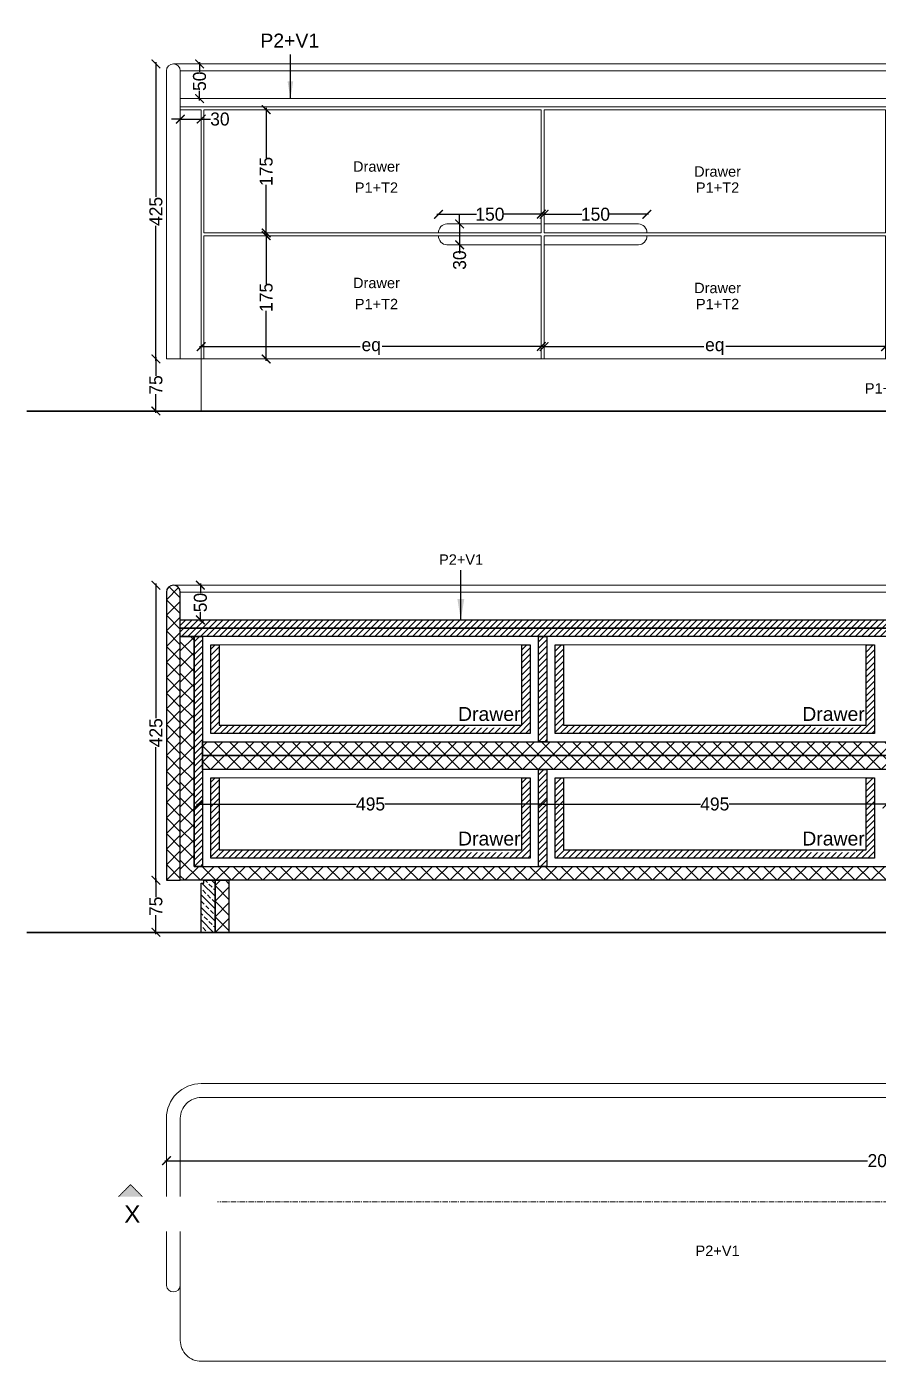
# Model space of a CAD drawing. Header units: millimetres. Extents: x 75500 to 345360, y -224327 to 19532.
# Drawn here: x 184384 to 185611, y -100334 to -98411 of the extents above; entities that cross this region are included whole.
import ezdxf

# ---------------------------------------------------------------- set-up
doc = ezdxf.new("R2010")
doc.units = ezdxf.units.MM
doc.header["$LTSCALE"] = 0.01
doc.linetypes.add('CENTER', pattern=[50.8, 31.75, -6.35, 6.35, -6.35])
doc.layers.add('A- Ele 4', color=250, linetype='Continuous', lineweight=15, true_color=0x333333)
for name, color, linetype, lineweight in [('A-Ele 6', 250, 'Continuous', 0), ('A-WALL', 7, 'Continuous', 30), ('furniture section', 7, 'Continuous', 25), ('hatch', 251, 'Continuous', 0), ('Lights', 14, 'Continuous', 20), ('text', 253, 'Continuous', 0)]:
    doc.layers.add(name, color=color, linetype=linetype, lineweight=lineweight)
doc.layers.add('e .05', color=253, linetype='Continuous')
doc.styles.add('Arial', font='arial.ttf')
doc.styles.add('ISOCP2', font='GOTHIC.TTF')
doc.styles.get("Standard").update_dxf_attribs({"font": 'arial.ttf'})
doc.dimstyles.new('77', dxfattribs={"dimscale": 0.25, "dimtxt": 130, "dimasz": 100, "dimexe": 5, "dimexo": 1, "dimgap": 0.25, "dimtad": 0, "dimdec": 0, "dimrnd": 5, "dimzin": 0, "dimdsep": 46, "dimtxsty": 'ISOCP2', "dimblk": 'ARCHTICK', "dimcen": 0, "dimdle": 100, "dimclrd": 1, "dimclre": 256, "dimclrt": 256, "dimazin": 0, "dimtm": 1e-09, "dimtfac": 1, "dimtdec": 0, "dimtmove": 1, "dimatfit": 0, "dimfxl": 1, "dimtolj": 1, "dimtzin": 12, "dimlwd": -1, "dimlwe": -1, "dimarcsym": 0})
doc.dimstyles.new('MIGCS IN MM 1 100', dxfattribs={"dimtxt": 40, "dimasz": 30, "dimexe": 180, "dimexo": 100, "dimgap": 25, "dimtad": 0, "dimdec": 0, "dimzin": 0, "dimdsep": 46, "dimtxsty": 'Standard', "dimblk": 'ARCHTICK', "dimcen": 150, "dimse1": 1, "dimse2": 1, "dimclrd": 3, "dimclre": 3, "dimclrt": 3, "dimadec": 0, "dimazin": 0, "dimtfac": 1, "dimtdec": 0, "dimtix": 1, "dimtmove": 2, "dimatfit": 3, "dimfxl": 1, "dimtolj": 1, "dimtzin": 0, "dimarcsym": 0})

# ---------------------------------------------------------------- blocks, each defined once
blk = doc.blocks.new('_ARCHTICK')
at = {"color": 0, "linetype": 'ByBlock', "const_width": 0.15}
blk.add_lwpolyline([(-0.5, -0.5), (0.5, 0.5)], dxfattribs=at)
blk = doc.blocks.new('*D244')
at = {"color": 1, "ltscale": 4, "transparency": 16777216}
for p, q in [((184570.4, -98887.5), (184570.4, -98914.5)), ((184570.4, -98967.5), (184570.4, -98940.5))]:
    blk.add_line(p, q, dxfattribs=at)
at = {"layer": 'Defpoints', "color": 0, "transparency": 16777216}
for p in [(184570.4, -98890), (184741.3, -98890), (184741.3, -98965)]:
    blk.add_point(p, dxfattribs=at)
at = {"color": 1, "transparency": 16777216, "xscale": 12.5, "yscale": 12.5, "zscale": 12.5}
for p, rotation in [((184570.4, -98890), 90), ((184570.4, -98965), 270)]:
    blk.add_blockref('_ARCHTICK', p, dxfattribs=dict(at, rotation=rotation))
at = {"transparency": 16777216, "insert": (184570.4, -98927.5), "char_height": 18.75, "attachment_point": 5, "rotation": 90, "style": 'ISOCP2'}
blk.add_mtext('\\A1;75', dxfattribs=at)
blk = doc.blocks.new('*D245')
at = {"color": 1, "ltscale": 4, "transparency": 16777216}
for p, q in [((184570.4, -98462.5), (184570.4, -98656.7)), ((184570.4, -98892.5), (184570.4, -98698.4))]:
    blk.add_line(p, q, dxfattribs=at)
at = {"layer": 'Defpoints', "color": 0, "transparency": 16777216}
for p in [(184570.4, -98465), (184699, -98465), (184699, -98890)]:
    blk.add_point(p, dxfattribs=at)
at = {"color": 1, "transparency": 16777216, "xscale": 12.5, "yscale": 12.5, "zscale": 12.5}
for p, rotation in [((184570.4, -98465), 90), ((184570.4, -98890), 270)]:
    blk.add_blockref('_ARCHTICK', p, dxfattribs=dict(at, rotation=rotation))
at = {"transparency": 16777216, "insert": (184570.4, -98677.5), "char_height": 18.75, "attachment_point": 5, "rotation": 90, "style": 'ISOCP2'}
blk.add_mtext('\\A1;425', dxfattribs=at)
blk = doc.blocks.new('*D246')
at = {"color": 1, "ltscale": 4, "transparency": 16777216}
for p, q in [((184633.2, -98462.5), (184633.2, -98476.4)), ((184633.2, -98517.5), (184633.2, -98503.6))]:
    blk.add_line(p, q, dxfattribs=at)
at = {"layer": 'Defpoints', "color": 0, "transparency": 16777216}
for p in [(184633.2, -98465), (184670.1, -98465), (184670.1, -98515)]:
    blk.add_point(p, dxfattribs=at)
at = {"color": 1, "transparency": 16777216, "xscale": 12.5, "yscale": 12.5, "zscale": 12.5}
for p, rotation in [((184633.2, -98465), 90), ((184633.2, -98515), 270)]:
    blk.add_blockref('_ARCHTICK', p, dxfattribs=dict(at, rotation=rotation))
at = {"transparency": 16777216, "insert": (184633.2, -98490), "char_height": 18.75, "attachment_point": 5, "rotation": 90, "style": 'ISOCP2'}
blk.add_mtext('\\A1;50', dxfattribs=at)
blk = doc.blocks.new('*D247')
at = {"color": 1, "ltscale": 4, "transparency": 16777216}
for p, q in [((184605.5, -98544.5), (184593, -98544.5)), ((184605.5, -98544.5), (184635.5, -98544.5)), ((184635.5, -98544.5), (184648.9, -98544.5)), ((184635.5, -98544.5), (184648, -98544.5))]:
    blk.add_line(p, q, dxfattribs=at)
at = {"layer": 'Defpoints', "color": 0, "transparency": 16777216}
for p in [(184605.5, -98531), (184635.5, -98531), (184635.5, -98544.5)]:
    blk.add_point(p, dxfattribs=at)
at = {"color": 1, "transparency": 16777216, "xscale": 12.5, "yscale": 12.5, "zscale": 12.5}
blk.add_blockref('_ARCHTICK', (184605.5, -98544.5), dxfattribs=at)
at = {"color": 1, "transparency": 16777216, "xscale": 12.5, "yscale": 12.5, "zscale": 12.5, "rotation": 180}
blk.add_blockref('_ARCHTICK', (184635.5, -98544.5), dxfattribs=at)
at = {"transparency": 16777216, "insert": (184662.5, -98544.5), "char_height": 18.75, "attachment_point": 5, "style": 'ISOCP2'}
blk.add_mtext('\\A1;30', dxfattribs=at)
blk = doc.blocks.new('*D249')
at = {"color": 1, "ltscale": 4, "transparency": 16777216}
for p, q in [((184729.1, -98710), (184729.1, -98781.9)), ((184729.1, -98892.5), (184729.1, -98820.6))]:
    blk.add_line(p, q, dxfattribs=at)
at = {"layer": 'Defpoints', "color": 0, "transparency": 16777216}
for p in [(184733.4, -98712.5), (184729.1, -98890), (184733.4, -98890)]:
    blk.add_point(p, dxfattribs=at)
at = {"color": 1, "transparency": 16777216, "xscale": 12.5, "yscale": 12.5, "zscale": 12.5}
for p, rotation in [((184729.1, -98712.5), 90), ((184729.1, -98890), 270)]:
    blk.add_blockref('_ARCHTICK', p, dxfattribs=dict(at, rotation=rotation))
at = {"transparency": 16777216, "insert": (184729.1, -98801.3), "char_height": 18.75, "attachment_point": 5, "rotation": 90, "style": 'ISOCP2'}
blk.add_mtext('\\A1;175', dxfattribs=at)
blk = doc.blocks.new('*D250')
at = {"color": 1, "ltscale": 4, "transparency": 16777216}
for p, q in [((184729.1, -98528.5), (184729.1, -98600.4)), ((184729.1, -98711), (184729.1, -98639.1))]:
    blk.add_line(p, q, dxfattribs=at)
at = {"layer": 'Defpoints', "color": 0, "transparency": 16777216}
for p in [(184729.1, -98531), (184788.8, -98531), (184788.8, -98708.5)]:
    blk.add_point(p, dxfattribs=at)
at = {"color": 1, "transparency": 16777216, "xscale": 12.5, "yscale": 12.5, "zscale": 12.5}
for p, rotation in [((184729.1, -98531), 90), ((184729.1, -98708.5), 270)]:
    blk.add_blockref('_ARCHTICK', p, dxfattribs=dict(at, rotation=rotation))
at = {"transparency": 16777216, "insert": (184729.1, -98619.8), "char_height": 18.75, "attachment_point": 5, "rotation": 90, "style": 'ISOCP2'}
blk.add_mtext('\\A1;175', dxfattribs=at)
blk = doc.blocks.new('*D251')
at = {"color": 1, "ltscale": 4, "transparency": 16777216}
for p, q in [((184974.8, -98681.6), (185031.8, -98681.6)), ((185127.8, -98681.6), (185070.8, -98681.6))]:
    blk.add_line(p, q, dxfattribs=at)
at = {"layer": 'Defpoints', "color": 0, "transparency": 16777216}
for p in [(185125.3, -98681.6), (184977.3, -98708.5), (185125.3, -98708.5)]:
    blk.add_point(p, dxfattribs=at)
at = {"color": 1, "transparency": 16777216, "xscale": 12.5, "yscale": 12.5, "zscale": 12.5, "rotation": 180}
blk.add_blockref('_ARCHTICK', (184977.3, -98681.6), dxfattribs=at)
at = {"color": 1, "transparency": 16777216, "xscale": 12.5, "yscale": 12.5, "zscale": 12.5}
blk.add_blockref('_ARCHTICK', (185125.3, -98681.6), dxfattribs=at)
at = {"transparency": 16777216, "insert": (185051.3, -98681.6), "char_height": 18.75, "attachment_point": 5, "style": 'ISOCP2'}
blk.add_mtext('\\A1;150', dxfattribs=at)
blk = doc.blocks.new('*D252')
at = {"color": 1, "ltscale": 4, "transparency": 16777216}
for p, q in [((185126.8, -98681.6), (185183.8, -98681.6)), ((185279.8, -98681.6), (185222.8, -98681.6))]:
    blk.add_line(p, q, dxfattribs=at)
at = {"layer": 'Defpoints', "color": 0, "transparency": 16777216}
for p in [(185129.3, -98681.6), (185129.3, -98708.5), (185277.3, -98708.5)]:
    blk.add_point(p, dxfattribs=at)
at = {"color": 1, "transparency": 16777216, "xscale": 12.5, "yscale": 12.5, "zscale": 12.5, "rotation": 180}
blk.add_blockref('_ARCHTICK', (185129.3, -98681.6), dxfattribs=at)
at = {"color": 1, "transparency": 16777216, "xscale": 12.5, "yscale": 12.5, "zscale": 12.5}
blk.add_blockref('_ARCHTICK', (185277.3, -98681.6), dxfattribs=at)
at = {"transparency": 16777216, "insert": (185203.3, -98681.6), "char_height": 18.75, "attachment_point": 5, "style": 'ISOCP2'}
blk.add_mtext('\\A1;150', dxfattribs=at)
blk = doc.blocks.new('*D253')
at = {"color": 1, "ltscale": 4, "transparency": 16777216}
for p, q in [((185007.7, -98695.5), (185007.7, -98683)), ((185007.7, -98695.5), (185007.7, -98725.5)), ((185007.7, -98725.5), (185007.7, -98738))]:
    blk.add_line(p, q, dxfattribs=at)
at = {"layer": 'Defpoints', "color": 0, "transparency": 16777216}
for p in [(185000.8, -98695.5), (185000.8, -98725.5), (185007.7, -98725.5)]:
    blk.add_point(p, dxfattribs=at)
at = {"color": 1, "transparency": 16777216, "xscale": 12.5, "yscale": 12.5, "zscale": 12.5}
for p, rotation in [((185007.7, -98695.5), 270), ((185007.7, -98725.5), 90)]:
    blk.add_blockref('_ARCHTICK', p, dxfattribs=dict(at, rotation=rotation))
at = {"transparency": 16777216, "insert": (185007.7, -98747.6), "char_height": 18.75, "attachment_point": 5, "rotation": 90, "style": 'ISOCP2'}
blk.add_mtext('\\A1;30', dxfattribs=at)
blk = doc.blocks.new('*D254')
at = {"color": 1, "ltscale": 4, "transparency": 16777216}
for p, q in [((185126.8, -98872.2), (185359.4, -98872.2)), ((185623.5, -98872.2), (185390.9, -98872.2))]:
    blk.add_line(p, q, dxfattribs=at)
at = {"layer": 'Defpoints', "color": 0, "transparency": 16777216}
for p in [(185621, -98872.2), (185129.3, -98890), (185621, -98890)]:
    blk.add_point(p, dxfattribs=at)
at = {"color": 1, "transparency": 16777216, "xscale": 12.5, "yscale": 12.5, "zscale": 12.5, "rotation": 180}
blk.add_blockref('_ARCHTICK', (185129.3, -98872.2), dxfattribs=at)
at = {"color": 1, "transparency": 16777216, "xscale": 12.5, "yscale": 12.5, "zscale": 12.5}
blk.add_blockref('_ARCHTICK', (185621, -98872.2), dxfattribs=at)
at = {"transparency": 16777216, "insert": (185375.1, -98872.2), "char_height": 18.75, "attachment_point": 5, "style": 'ISOCP2'}
blk.add_mtext('\\A1;eq', dxfattribs=at)
blk = doc.blocks.new('*D257')
at = {"color": 1, "ltscale": 4, "transparency": 16777216}
for p, q in [((184633, -98872.2), (184864.6, -98872.2)), ((185127.8, -98872.2), (184896.2, -98872.2))]:
    blk.add_line(p, q, dxfattribs=at)
at = {"layer": 'Defpoints', "color": 0, "transparency": 16777216}
for p in [(185125.3, -98872.2), (184635.5, -98890), (185125.3, -98890)]:
    blk.add_point(p, dxfattribs=at)
at = {"color": 1, "transparency": 16777216, "xscale": 12.5, "yscale": 12.5, "zscale": 12.5, "rotation": 180}
blk.add_blockref('_ARCHTICK', (184635.5, -98872.2), dxfattribs=at)
at = {"color": 1, "transparency": 16777216, "xscale": 12.5, "yscale": 12.5, "zscale": 12.5}
blk.add_blockref('_ARCHTICK', (185125.3, -98872.2), dxfattribs=at)
at = {"transparency": 16777216, "insert": (184880.4, -98872.2), "char_height": 18.75, "attachment_point": 5, "style": 'ISOCP2'}
blk.add_mtext('\\A1;eq', dxfattribs=at)
blk = doc.blocks.new('*D264')
at = {"color": 1, "ltscale": 4, "transparency": 16777216}
for p, q in [((184583, -100044.9), (185595, -100044.9)), ((186663, -100044.9), (185651.1, -100044.9))]:
    blk.add_line(p, q, dxfattribs=at)
at = {"layer": 'Defpoints', "color": 0, "transparency": 16777216}
for p in [(186660.5, -100044.9), (184585.5, -100186.4), (186660.5, -100186.4)]:
    blk.add_point(p, dxfattribs=at)
at = {"color": 1, "transparency": 16777216, "xscale": 12.5, "yscale": 12.5, "zscale": 12.5, "rotation": 180}
blk.add_blockref('_ARCHTICK', (184585.5, -100044.9), dxfattribs=at)
at = {"color": 1, "transparency": 16777216, "xscale": 12.5, "yscale": 12.5, "zscale": 12.5}
blk.add_blockref('_ARCHTICK', (186660.5, -100044.9), dxfattribs=at)
at = {"transparency": 16777216, "insert": (185623, -100044.9), "char_height": 18.75, "attachment_point": 5, "style": 'ISOCP2'}
blk.add_mtext('\\A1;2075', dxfattribs=at)
blk = doc.blocks.new('*D265')
at = {"color": 1, "ltscale": 4, "transparency": 16777216}
for p, q in [((184570.4, -99638.4), (184570.4, -99665.4)), ((184570.4, -99718.4), (184570.4, -99691.4))]:
    blk.add_line(p, q, dxfattribs=at)
at = {"layer": 'Defpoints', "color": 0, "transparency": 16777216}
for p in [(184585.5, -99640.9), (184570.4, -99715.9), (184585.5, -99715.9)]:
    blk.add_point(p, dxfattribs=at)
at = {"color": 1, "transparency": 16777216, "xscale": 12.5, "yscale": 12.5, "zscale": 12.5}
for p, rotation in [((184570.4, -99640.9), 90), ((184570.4, -99715.9), 270)]:
    blk.add_blockref('_ARCHTICK', p, dxfattribs=dict(at, rotation=rotation))
at = {"transparency": 16777216, "insert": (184570.4, -99678.4), "char_height": 18.75, "attachment_point": 5, "rotation": 90, "style": 'ISOCP2'}
blk.add_mtext('\\A1;75', dxfattribs=at)
blk = doc.blocks.new('*D266')
at = {"color": 1, "ltscale": 4, "transparency": 16777216}
for p, q in [((185124.8, -99531.1), (185354.3, -99531.1)), ((185625.5, -99531.1), (185396, -99531.1))]:
    blk.add_line(p, q, dxfattribs=at)
at = {"layer": 'Defpoints', "color": 0, "transparency": 16777216}
for p in [(185623, -99531.1), (185127.3, -99620.9), (185623, -99620.9)]:
    blk.add_point(p, dxfattribs=at)
at = {"color": 1, "transparency": 16777216, "xscale": 12.5, "yscale": 12.5, "zscale": 12.5, "rotation": 180}
blk.add_blockref('_ARCHTICK', (185127.3, -99531.1), dxfattribs=at)
at = {"color": 1, "transparency": 16777216, "xscale": 12.5, "yscale": 12.5, "zscale": 12.5}
blk.add_blockref('_ARCHTICK', (185623, -99531.1), dxfattribs=at)
at = {"transparency": 16777216, "insert": (185375.1, -99531.1), "char_height": 18.75, "attachment_point": 5, "style": 'ISOCP2'}
blk.add_mtext('\\A1;495', dxfattribs=at)
blk = doc.blocks.new('*D269')
at = {"color": 1, "ltscale": 4, "transparency": 16777216}
for p, q in [((184629, -99531.1), (184858.5, -99531.1)), ((185129.8, -99531.1), (184900.2, -99531.1))]:
    blk.add_line(p, q, dxfattribs=at)
at = {"layer": 'Defpoints', "color": 0, "transparency": 16777216}
for p in [(185127.3, -99531.1), (184631.5, -99620.9), (185127.3, -99620.9)]:
    blk.add_point(p, dxfattribs=at)
at = {"color": 1, "transparency": 16777216, "xscale": 12.5, "yscale": 12.5, "zscale": 12.5, "rotation": 180}
blk.add_blockref('_ARCHTICK', (184631.5, -99531.1), dxfattribs=at)
at = {"color": 1, "transparency": 16777216, "xscale": 12.5, "yscale": 12.5, "zscale": 12.5}
blk.add_blockref('_ARCHTICK', (185127.3, -99531.1), dxfattribs=at)
at = {"transparency": 16777216, "insert": (184879.4, -99531.1), "char_height": 18.75, "attachment_point": 5, "style": 'ISOCP2'}
blk.add_mtext('\\A1;495', dxfattribs=at)
blk = doc.blocks.new('*D270')
at = {"color": 1, "ltscale": 4, "transparency": 16777216}
for p, q in [((184570.4, -99213.4), (184570.4, -99407.5)), ((184570.4, -99643.4), (184570.4, -99449.3))]:
    blk.add_line(p, q, dxfattribs=at)
at = {"layer": 'Defpoints', "color": 0, "transparency": 16777216}
for p in [(184595.5, -99215.9), (184570.4, -99640.9), (184595.5, -99640.9)]:
    blk.add_point(p, dxfattribs=at)
at = {"color": 1, "transparency": 16777216, "xscale": 12.5, "yscale": 12.5, "zscale": 12.5}
for p, rotation in [((184570.4, -99215.9), 90), ((184570.4, -99640.9), 270)]:
    blk.add_blockref('_ARCHTICK', p, dxfattribs=dict(at, rotation=rotation))
at = {"transparency": 16777216, "insert": (184570.4, -99428.4), "char_height": 18.75, "attachment_point": 5, "rotation": 90, "style": 'ISOCP2'}
blk.add_mtext('\\A1;425', dxfattribs=at)
blk = doc.blocks.new('*D271')
at = {"color": 1, "ltscale": 4, "transparency": 16777216}
for p, q in [((184634.4, -99213.4), (184634.4, -99227.3)), ((184634.4, -99268.4), (184634.4, -99254.5))]:
    blk.add_line(p, q, dxfattribs=at)
at = {"layer": 'Defpoints', "color": 0, "transparency": 16777216}
for p in [(184634.4, -99215.9), (184634.4, -99215.9), (184634.4, -99265.9)]:
    blk.add_point(p, dxfattribs=at)
at = {"color": 1, "transparency": 16777216, "xscale": 12.5, "yscale": 12.5, "zscale": 12.5}
for p, rotation in [((184634.4, -99215.9), 90), ((184634.4, -99265.9), 270)]:
    blk.add_blockref('_ARCHTICK', p, dxfattribs=dict(at, rotation=rotation))
at = {"transparency": 16777216, "insert": (184634.4, -99240.9), "char_height": 18.75, "attachment_point": 5, "rotation": 90, "style": 'ISOCP2'}
blk.add_mtext('\\A1;50', dxfattribs=at)

msp = doc.modelspace()

# ---------------------------------------------------------------- hatches: boundary and pattern name
at = {"layer": 'hatch'}
h = msp.add_hatch(dxfattribs=at)
h.set_pattern_fill('ANSI37', color=256, scale=5, angle=360)
h.set_pattern_definition([(45, (184585.516, -99640.893), (-11.2253, 11.2253), []), (135, (184585.516, -99640.893), (-11.2253, -11.2253), [])])
edge = h.paths.add_edge_path()
edge.add_line((184585.5, -99640.9), (184605.5, -99640.9))
edge.add_line((184605.5, -99640.9), (184605.5, -99225.9))
edge.add_ellipse((184595.5, -99225.9), major_axis=(10, 0), ratio=1, start_angle=0, end_angle=180)
edge.add_line((184585.5, -99225.9), (184585.5, -99640.9))
h = msp.add_hatch(dxfattribs=at)
h.set_pattern_fill('ANSI31', color=256, scale=2)
h.set_pattern_definition([(45, (185936.516, -99289.893), (-4.490128, 4.490128), [])])
h.paths.add_polyline_path([(184605.5, -99265.9), (184605.5, -99277.9), (186640.5, -99277.9), (186640.5, -99265.9)])
h.paths.add_polyline_path([(184605.5, -99277.9), (184605.5, -99289.9), (186640.5, -99289.9), (186640.5, -99277.9)])
h = msp.add_hatch(dxfattribs=at)
h.set_pattern_fill('ANSI37', color=256, scale=5, angle=360)
h.set_pattern_definition([(45, (185936.516, -99640.893), (-11.22532, 11.22532), []), (135, (185936.516, -99640.893), (-11.22532, -11.22532), [])])
h.paths.add_polyline_path([(184605.5, -99289.9), (184605.5, -99640.9), (186640.5, -99640.9), (186640.5, -99289.9), (186620.5, -99289.9), (186620.5, -99620.9), (184625.5, -99620.9), (184625.5, -99289.9)])
h = msp.add_hatch(dxfattribs=at)
h.set_pattern_fill('ANSI31', color=256, scale=2)
h.set_pattern_definition([(45, (184625.516, -99620.893), (-4.49013, 4.49013), [])])
h.paths.add_polyline_path([(184625.5, -99289.9), (184637.5, -99289.9), (184637.5, -99620.9), (184625.5, -99620.9)])
h = msp.add_hatch(dxfattribs=at)
h.set_pattern_fill('ANSI31', color=256, scale=2)
h.set_pattern_definition([(45, (185121.266, -99441.393), (-4.49013, 4.49013), [])])
h.paths.add_polyline_path([(185121.3, -99289.9), (185121.3, -99441.4), (185133.3, -99441.4), (185133.3, -99289.9)])
h = msp.add_hatch(dxfattribs=at)
h.set_pattern_fill('ANSI31', color=256, scale=2)
h.set_pattern_definition([(45, (184977.016, -99429.393), (-4.49013, 4.49013), [])])
h.paths.add_polyline_path([(184649.5, -99429.4), (184649.5, -99301.9), (184661.5, -99301.9), (184661.5, -99417.4), (185097.3, -99417.4), (185097.3, -99301.9), (185109.3, -99301.9), (185109.3, -99429.4)])
h = msp.add_hatch(dxfattribs=at)
h.set_pattern_fill('ANSI31', color=256, scale=2)
h.set_pattern_definition([(45, (185466.766, -99429.393), (-4.49013, 4.49013), [])])
h.paths.add_polyline_path([(185145.3, -99429.4), (185145.3, -99301.9), (185157.3, -99301.9), (185157.3, -99417.4), (185593, -99417.4), (185593, -99301.9), (185605, -99301.9), (185605, -99429.4)])
h = msp.add_hatch(dxfattribs=at)
h.set_pattern_fill('ANSI37', color=256, scale=5, angle=360)
h.set_pattern_definition([(45, (184941.016, -99481.393), (-11.22532, 11.22532), []), (135, (184941.016, -99481.393), (-11.22532, -11.22532), [])])
h.paths.add_polyline_path([(184637.5, -99441.4), (184637.5, -99461.4), (186608.5, -99461.4), (186608.5, -99441.4)])
h.paths.add_polyline_path([(184637.5, -99461.4), (184637.5, -99481.4), (186608.5, -99481.4), (186608.5, -99461.4)])
h = msp.add_hatch(dxfattribs=at)
h.set_pattern_fill('ANSI31', color=256, scale=2)
h.set_pattern_definition([(45, (185121.266, -99632.893), (-4.49013, 4.49013), [])])
h.paths.add_polyline_path([(185121.3, -99481.4), (185121.3, -99620.9), (185133.3, -99620.9), (185133.3, -99481.4)])
h = msp.add_hatch(dxfattribs=at)
h.set_pattern_fill('ANSI31', color=256, scale=2)
h.set_pattern_definition([(45, (184977.016, -99620.893), (-4.49013, 4.49013), [])])
h.paths.add_polyline_path([(184649.5, -99608.9), (184649.5, -99493.4), (184661.5, -99493.4), (184661.5, -99596.9), (185097.3, -99596.9), (185097.3, -99493.4), (185109.3, -99493.4), (185109.3, -99608.9)])
h = msp.add_hatch(dxfattribs=at)
h.set_pattern_fill('ANSI31', color=256, scale=2)
h.set_pattern_definition([(45, (185466.766, -99620.893), (-4.49013, 4.49013), [])])
h.paths.add_polyline_path([(185145.3, -99608.9), (185145.3, -99493.4), (185157.3, -99493.4), (185157.3, -99596.9), (185593, -99596.9), (185593, -99493.4), (185605, -99493.4), (185605, -99608.9)])
h = msp.add_hatch(dxfattribs=at)
h.set_pattern_fill('ANSI33', color=256, scale=2, angle=90)
h.set_pattern_definition([(135, (184635.516, -99715.893), (-8.9803, -8.9803), []), (135, (184635.516, -99706.913), (-8.9803, -8.9803), [6.35, -3.175])])
h.paths.add_polyline_path([(184635.5, -99644.9), (184639.5, -99644.9), (184639.5, -99640.9), (184655.5, -99640.9), (184655.5, -99715.9), (184635.5, -99715.9)])
h = msp.add_hatch(dxfattribs=at)
h.set_pattern_fill('ANSI37', color=256, scale=5, angle=360)
h.set_pattern_definition([(45, (184655.516, -99715.893), (-11.2253, 11.2253), []), (135, (184655.516, -99715.893), (-11.2253, -11.2253), [])])
h.paths.add_polyline_path([(184655.5, -99640.9), (184675.5, -99640.9), (184675.5, -99715.9), (184655.5, -99715.9)])
at = {"layer": 'Lights', "linetype": 'CENTER', "ltscale": 0.0003}
h = msp.add_hatch(color=256, dxfattribs=at)
h.dxf.hatch_style = 1
h.paths.add_polyline_path([(184553.8, -100099.6), (184533.7, -100079.4), (184513.5, -100099.6)])

# ---------------------------------------------------------------- linework, layer by layer
at = {"layer": 'A-Ele 6'}
for p, q in [((186650.5, -98465), (184595.5, -98465)), ((184605.5, -98475), (186640.5, -98475.2)), ((184977.3, -98708.5), (185125.3, -98708.5)), ((184977.3, -98712.5), (185125.3, -98712.5)), ((185125.3, -98695.5), (185125.3, -98708.5)), ((185125.3, -98712.5), (185125.3, -98725.5)), ((185129.3, -98708.5), (185129.3, -98695.5)), ((185277.3, -98708.5), (185129.3, -98708.5)), ((185129.3, -98725.5), (185129.3, -98712.5)), ((185277.3, -98712.5), (185129.3, -98712.5)), ((184635.5, -98890), (184635.5, -98965)), ((184635.5, -98890), (186610.5, -98890))]:
    msp.add_line(p, q, dxfattribs=at)
at = {"layer": 'A-WALL'}
for p, q in [((184384.3, -98965), (187683.6, -98965)), ((184384.3, -99715.9), (187683.6, -99715.9))]:
    msp.add_line(p, q, dxfattribs=at)
at = {"layer": 'e .05', "linetype": 'Continuous', "lineweight": 5}
for p, q in [((184635.5, -98531), (184605.5, -98531)), ((184635.5, -98890), (184635.5, -98531)), ((184989.3, -98695.5), (185125.3, -98695.5)), ((185129.3, -98695.5), (185265.3, -98695.5)), ((184989.3, -98725.5), (185125.3, -98725.5)), ((185129.3, -98725.5), (185265.3, -98725.5)), ((184605.5, -98890), (184635.5, -98890))]:
    msp.add_line(p, q, dxfattribs=at)
for points in [[(184585.5, -98890), (184605.5, -98890), (184605.5, -98475, 1), (184585.5, -98475)], [(184605.5, -100224.8), (184605.5, -99983.8, -0.414214), (184635.5, -99953.8), (186610.5, -99953.8, -0.414214), (186640.5, -99983.8), (186640.5, -100224.8, 0.900618), (186660.5, -100224.8), (186660.5, -99983.8, 0.414214), (186610.5, -99933.8), (184635.5, -99933.8, 0.414214), (184585.5, -99983.8), (184585.5, -100224.8, 0.900618)], [(186610.5, -100333.8), (184635.5, -100333.8, -0.414214), (184605.5, -100303.8), (184605.5, -99983.8, -0.414214), (184635.5, -99953.8), (186610.5, -99953.8, -0.414214), (186640.5, -99983.8), (186640.5, -100303.8, -0.414214)]]:
    msp.add_lwpolyline(points, format="xyb", close=True, dxfattribs=at)
msp.add_lwpolyline([(184605.5, -98515), (186640.5, -98515), (186640.5, -98527), (184605.5, -98527)], close=True, dxfattribs=at)
for points in [[(184977.3, -98708.5), (184639.5, -98708.5), (184639.5, -98531), (185125.3, -98531), (185125.3, -98695.5)], [(185129.3, -98695.5), (185129.3, -98531), (185621, -98531), (185621, -98708.5), (185277.3, -98708.5)], [(185125.3, -98725.5), (185125.3, -98890), (184639.5, -98890), (184639.5, -98712.5), (184977.3, -98712.5)], [(185277.3, -98712.5), (185621, -98712.5), (185621, -98890), (185129.3, -98890), (185129.3, -98725.5)]]:
    msp.add_lwpolyline(points, dxfattribs=at)
at = {"layer": 'e .05', "color": 8, "linetype": 'Continuous', "lineweight": 5}
for centre, start, end in [((184989.5, -98707.7), 90.9365, 183.6447), ((184989.5, -98713.3), 176.3553, 269.0635), ((185265.1, -98707.7), 356.3553, 89.0635), ((185265.1, -98713.3), 270.9365, 3.6447)]:
    msp.add_arc(centre, 12.2, start, end, dxfattribs=at)
at = {"layer": 'furniture section'}
msp.add_lwpolyline([(184585.5, -99640.9), (184605.5, -99640.9), (184605.5, -99225.9, 1), (184585.5, -99225.9)], format="xyb", close=True, dxfattribs=at)
for points in [[(184605.5, -99265.9), (186640.5, -99265.9), (186640.5, -99277.9), (184605.5, -99277.9)], [(184605.5, -99277.9), (186640.5, -99277.9), (186640.5, -99289.9), (184605.5, -99289.9)], [(184625.5, -99289.9), (184637.5, -99289.9), (184637.5, -99620.9), (184625.5, -99620.9)], [(185121.3, -99289.9), (185133.3, -99289.9), (185133.3, -99441.4), (185121.3, -99441.4)], [(184637.5, -99441.4), (186608.5, -99441.4), (186608.5, -99461.4), (184637.5, -99461.4)], [(184637.5, -99461.4), (186608.5, -99461.4), (186608.5, -99481.4), (184637.5, -99481.4)], [(185121.3, -99481.4), (185133.3, -99481.4), (185133.3, -99620.9), (185121.3, -99620.9)], [(184635.5, -99644.9), (184639.5, -99644.9), (184639.5, -99640.9), (184655.5, -99640.9), (184655.5, -99715.9), (184635.5, -99715.9)], [(184655.5, -99640.9), (184675.5, -99640.9), (184675.5, -99715.9), (184655.5, -99715.9)]]:
    msp.add_lwpolyline(points, close=True, dxfattribs=at)
at = {"layer": 'hatch'}
for p, q in [((186650.5, -99215.9), (184595.5, -99215.9)), ((184605.5, -99225.9), (186640.5, -99226)), ((184661.5, -99301.9), (185097.3, -99301.9)), ((185157.3, -99301.9), (185593, -99301.9)), ((184661.5, -99493.4), (185097.3, -99493.4)), ((185157.3, -99493.4), (185593, -99493.4))]:
    msp.add_line(p, q, dxfattribs=at)
at = {"layer": 'Lights', "linetype": 'CENTER', "ltscale": 25}
msp.add_line((184513, -100104.3), (186748.8, -100104.3), dxfattribs=at)
at = {"layer": 'Lights', "linetype": 'CENTER', "ltscale": 0.0003}
msp.add_lwpolyline([(184553.8, -100099.6), (184533.7, -100079.4), (184513.5, -100099.6), (184553.8, -100099.6)], dxfattribs=at)

# ---------------------------------------------------------------- texts
at = {"lineweight": 0, "transparency": 33554687, "insert": (185604.5, -98940.1), "char_height": 15, "width": 45.028, "attachment_point": 7, "bg_fill": 2}
msp.add_mtext('\\pxqc;P1+Tile', dxfattribs=at)

# ---------------------------------------------------------------- dimensions: what is measured, and where the dimension line sits
at = {"ltscale": 4}
for p1, p2, distance, picture, middle in [((184699, -98890), (184699, -98465), 128.6, '*D245', (184570.4, -98677.5)), ((184670.1, -98515), (184670.1, -98465), 36.9, '*D246', (184633.2, -98490)), ((184788.8185525, -98708.5216068), (184788.8185525, -98531.0216068), 59.7112976, '*D250', (184729.1072548, -98619.7716068)), ((184977.3, -98708.5), (185125.3, -98708.5), 27, '*D251', (185051.3, -98681.6)), ((185277.3, -98708.5), (185129.3, -98708.5), -27, '*D252', (185203.3, -98681.6)), ((184733.3723475, -98712.5216068), (184733.3723475, -98890.0216068), -4.2650927, '*D249', (184729.1072548, -98801.2716068)), ((184741.3, -98965), (184741.3, -98890), 171, '*D244', (184570.4, -98927.5)), ((184595.5, -99215.9), (184595.5, -99640.9), -25.1, '*D270', (184570.4, -99428.4)), ((184634.4, -99265.9), (184634.4, -99215.9), 0, '*D271', (184634.4, -99240.9)), ((184631.5, -99620.9), (185127.3, -99620.9), 89.7, '*D269', (184879.4, -99531.1)), ((185127.3, -99620.9), (185623, -99620.9), 89.7, '*D266', (185375.1, -99531.1)), ((184585.5, -99640.9), (184585.5, -99715.9), -15.1, '*D265', (184570.4, -99678.4))]:
    dim = msp.add_aligned_dim(p1=p1, p2=p2, distance=distance, dimstyle='77', override={"dimtxt": 75, "dimasz": 50, "dimpost": '\\X', "dimblk": 'ARCHTICK', "dimdle": 10, "dimse1": 1, "dimse2": 1, "dimclre": 253}, dxfattribs=at)
    dim.commit()
    dim.dimension.update_dxf_attribs({"geometry": picture, "text_midpoint": middle})
for base, p1, p2, angle, picture, middle in [((184635.5, -98544.5), (184605.5, -98531), (184635.5, -98531), 0, '*D247', (184662.5, -98544.5)), ((185007.7, -98725.5), (185000.8, -98695.5), (185000.8, -98725.5), 270, '*D253', (185007.7, -98747.6))]:
    dim = msp.add_linear_dim(base=base, p1=p1, p2=p2, angle=angle, dimstyle='77', override={"dimtxt": 75, "dimasz": 50, "dimpost": '\\X', "dimblk": 'ARCHTICK', "dimdle": 10, "dimse1": 1, "dimse2": 1, "dimclre": 253}, dxfattribs=at)
    dim.commit()
    dim.dimension.update_dxf_attribs({"geometry": picture, "text_midpoint": middle, "dimtype": 161})
for p1, p2, picture, middle in [((184635.5, -98890), (185125.3, -98890), '*D257', (184880.4, -98872.2)), ((185129.3, -98890), (185621, -98890), '*D254', (185375.1, -98872.2))]:
    dim = msp.add_aligned_dim(p1=p1, p2=p2, distance=17.8, text='eq', dimstyle='77', override={"dimtxt": 75, "dimasz": 50, "dimpost": '\\X', "dimtxsty": 'ISOCP2', "dimblk": 'ARCHTICK', "dimdle": 10, "dimse1": 1, "dimse2": 1, "dimclre": 253}, dxfattribs=at)
    dim.commit()
    dim.dimension.update_dxf_attribs({"geometry": picture, "text_midpoint": middle})

# ---------------------------------------------------------------- leaders
at = {"layer": 'A- Ele 4', "color": 8}
msp.add_leader([(185009.4, -99265.9), (185009.4, -99188.4)], dimstyle='MIGCS IN MM 1 100', override={"dimgap": 20, "dimclrd": 8}, dxfattribs=at)
at = {"layer": 'text'}
msp.add_leader([(184764, -98515), (184764, -98443.1)], dimstyle='MIGCS IN MM 1 100', override={"dimasz": 25, "dimgap": 20, "dimclrd": 256}, dxfattribs=at)

# ---------------------------------------------------------------- next in the draw order: texts
at = {"lineweight": 0, "transparency": 33554687, "width": 45.028, "attachment_point": 7, "bg_fill": 2}
for s, insert, char_height in [('\\pxqc;P2+V1', (184740.6, -98441.4), 20), ('\\pxqc;P1+T2', (184865.4, -98650.7), 15), ('\\pxqc;P1+T2', (185356.6, -98650.7), 15), ('\\pxqc;P1+T2', (184865.4, -98818.4), 15), ('\\pxqc;P1+T2', (185356.6, -98818.4), 15), ('\\pxqc;P2+V1', (184987.3, -99186.5), 15), ('\\pxqc;Drawer', (185027.9, -99411.6), 20), ('\\pxqc;Drawer', (185523.6, -99411.6), 20), ('\\pxqc;Drawer', (185027.9, -99591.1), 20), ('\\pxqc;Drawer', (185523.6, -99591.1), 20)]:
    msp.add_mtext(s, dxfattribs=dict(at, insert=insert, char_height=char_height))
at = {"layer": 'Lights', "linetype": 'CENTER', "ltscale": 0.002, "insert": (184524.7, -100109.2), "char_height": 25, "width": 121.795, "attachment_point": 1, "style": 'Arial', "bg_fill": 2}
msp.add_mtext('X', dxfattribs=at)

# ---------------------------------------------------------------- next in the draw order: linework, layer by layer
at = {"layer": 'furniture section'}
for points in [[(184605.5, -99289.9), (184625.5, -99289.9), (184625.5, -99620.9), (186620.5, -99620.9), (186620.5, -99289.9), (186640.5, -99289.9), (186640.5, -99640.9), (184605.5, -99640.9)], [(184661.5, -99301.9), (184661.5, -99417.4), (185097.3, -99417.4), (185097.3, -99301.9), (185109.3, -99301.9), (185109.3, -99429.4), (184649.5, -99429.4), (184649.5, -99301.9)], [(185157.3, -99301.9), (185157.3, -99417.4), (185593, -99417.4), (185593, -99301.9), (185605, -99301.9), (185605, -99429.4), (185145.3, -99429.4), (185145.3, -99301.9)], [(184661.5, -99493.4), (184661.5, -99596.9), (185097.3, -99596.9), (185097.3, -99493.4), (185109.3, -99493.4), (185109.3, -99608.9), (184649.5, -99608.9), (184649.5, -99493.4)], [(185157.3, -99493.4), (185157.3, -99596.9), (185593, -99596.9), (185593, -99493.4), (185605, -99493.4), (185605, -99608.9), (185145.3, -99608.9), (185145.3, -99493.4)]]:
    msp.add_lwpolyline(points, close=True, dxfattribs=at)

# ---------------------------------------------------------------- next in the draw order: texts
at = {"lineweight": 0, "transparency": 33554687, "char_height": 15, "width": 45.028, "attachment_point": 7, "bg_fill": 2}
for insert in [(184865.4, -98620.5), (185356.6, -98627.7), (184865.4, -98788.2), (185356.6, -98795.4)]:
    msp.add_mtext('\\pxqc;Drawer', dxfattribs=dict(at, insert=insert))

# ---------------------------------------------------------------- next in the draw order: dimensions: what is measured, and where the dimension line sits
at = {"ltscale": 4}
dim = msp.add_aligned_dim(p1=(184585.5, -100186.4), p2=(186660.5, -100186.4), distance=141.5, dimstyle='77', override={"dimtxt": 75, "dimasz": 50, "dimpost": '\\X', "dimblk": 'ARCHTICK', "dimdle": 10, "dimse1": 1, "dimse2": 1, "dimclre": 253}, dxfattribs=at)
dim.commit()
dim.dimension.update_dxf_attribs({"geometry": '*D264', "text_midpoint": (185623, -100044.9)})

# ---------------------------------------------------------------- next in the draw order: texts
at = {"lineweight": 0, "transparency": 33554687, "insert": (185356.6, -100182.1), "char_height": 15, "width": 45.028, "attachment_point": 7, "bg_fill": 2}
msp.add_mtext('\\pxqc;P2+V1', dxfattribs=at)

doc.saveas('drawing.dxf')
